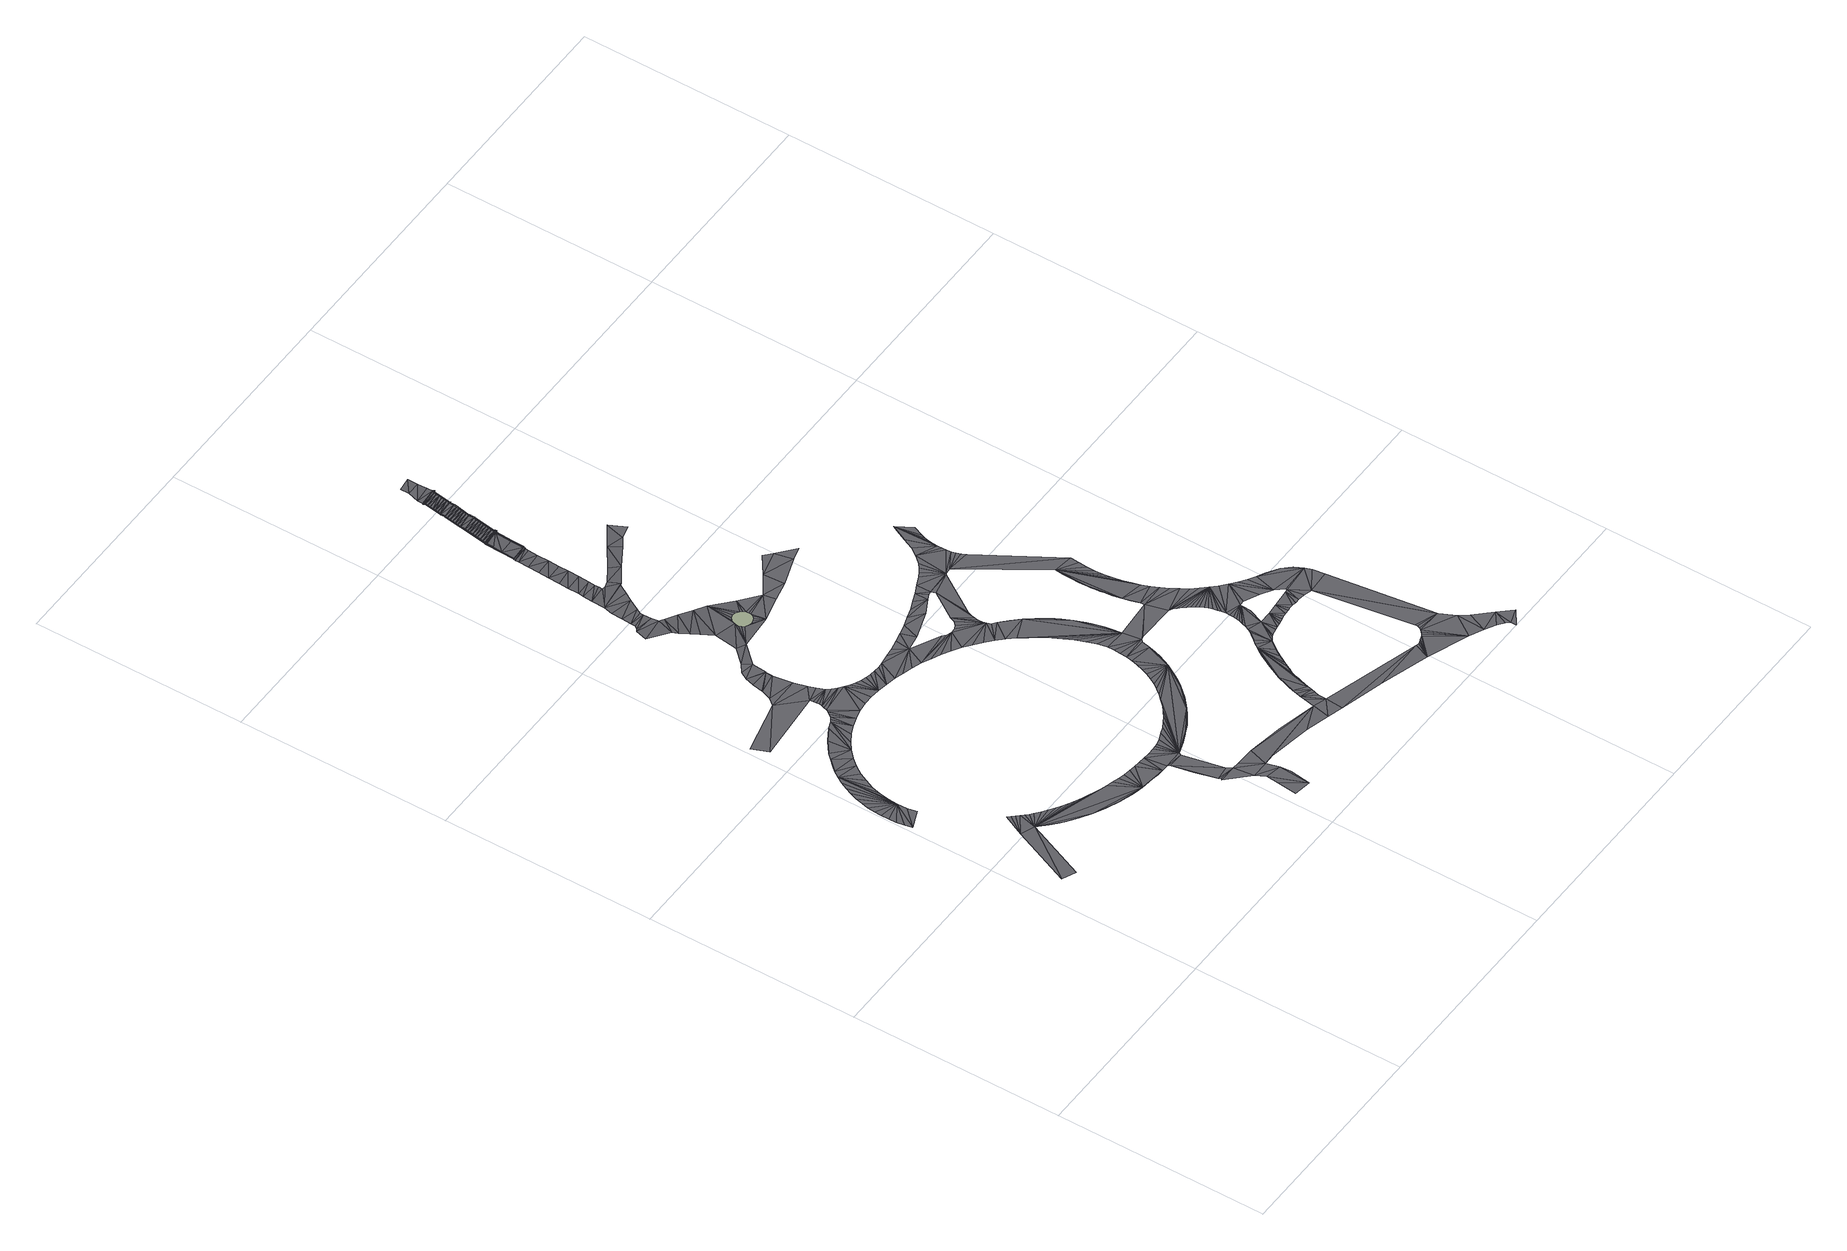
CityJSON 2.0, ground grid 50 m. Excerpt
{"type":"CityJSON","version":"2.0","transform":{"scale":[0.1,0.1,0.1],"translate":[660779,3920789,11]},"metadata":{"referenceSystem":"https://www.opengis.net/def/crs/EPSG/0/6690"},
"CityObjects":{
"road1":{"type":"Road","attributes":{"function":"1","TrackAttribute.adminType":"3"},"geometry":[{"type":"MultiSurface","lod":"3","boundaries":[[[0,1,2]],[[3,1,0]]],"semantics":{"surfaces":[{"type":"TrafficArea","function":"2000"}],"values":[0,0]}}]},
"road2":{"type":"Road","attributes":{"function":"1","TrackAttribute.adminType":"3"},"geometry":[{"type":"MultiSurface","lod":"3","boundaries":[[[1,4,2]],[[4,5,2]],[[5,6,2]],[[6,7,2]],[[8,4,1]]],"semantics":{"surfaces":[{"type":"TrafficArea","function":"2000"}],"values":[0,0,0,0,0]}}]},
"road3":{"type":"Road","attributes":{"function":"1","TrackAttribute.adminType":"3"},"geometry":[{"type":"MultiSurface","lod":"3","boundaries":[[[9,10,11]],[[12,13,14]],[[13,15,14]],[[15,16,14]],[[16,17,14]],[[17,18,14]],[[18,19,14]],[[19,20,14]],[[20,21,14]],[[21,22,14]],[[22,23,14]],[[23,24,14]],[[24,25,14]],[[14,25,26]],[[26,25,27]],[[11,10,28]],[[28,10,29]],[[10,30,29]],[[29,30,31]],[[31,30,32]],[[33,34,35]],[[36,37,34]],[[38,39,40]],[[14,41,12]],[[41,42,12]],[[42,43,12]],[[43,44,12]],[[44,45,12]],[[45,46,12]],[[12,46,39]],[[46,47,39]],[[39,47,40]],[[47,48,40]],[[40,48,37]],[[37,48,34]],[[34,48,35]],[[35,48,11]],[[48,49,11]],[[49,9,11]]],"semantics":{"surfaces":[{"type":"TrafficArea","function":"2000"}],"values":[0,0,0,0,0,0,0,0,0,0,0,0,0,0,0,0,0,0,0,0,0,0,0,0,0,0,0,0,0,0,0,0,0,0,0,0,0,0,0]}}]},
"road4":{"type":"Road","attributes":{"function":"1","TrackAttribute.adminType":"3"},"geometry":[{"type":"MultiSurface","lod":"3","boundaries":[[[50,51,52]],[[53,51,50]]],"semantics":{"surfaces":[{"type":"TrafficArea","function":"2000"}],"values":[0,0]}}]},
"road5":{"type":"Road","attributes":{"function":"1","TrackAttribute.adminType":"3"},"geometry":[{"type":"MultiSurface","lod":"3","boundaries":[[[54,55,56]],[[57,58,1]],[[58,8,1]],[[57,1,59]],[[59,1,60]],[[60,1,61]],[[61,1,62]],[[62,1,63]],[[63,1,64]],[[64,1,65]],[[65,1,66]],[[66,1,67]],[[67,1,68]],[[68,1,69]],[[70,71,1]],[[72,73,71]],[[71,73,1]],[[74,75,73]],[[76,77,75]],[[75,77,73]],[[73,77,1]],[[78,79,77]],[[80,81,79]],[[79,81,77]],[[82,83,81]],[[84,85,83]],[[83,85,81]],[[81,85,77]],[[77,85,1]],[[1,85,69]],[[69,85,86]],[[86,85,87]],[[87,85,88]],[[88,85,89]],[[89,85,90]],[[91,92,85]],[[93,54,92]],[[92,54,85]],[[85,54,90]],[[90,54,94]],[[94,54,56]]],"semantics":{"surfaces":[{"type":"TrafficArea","function":"2000"}],"values":[0,0,0,0,0,0,0,0,0,0,0,0,0,0,0,0,0,0,0,0,0,0,0,0,0,0,0,0,0,0,0,0,0,0,0,0,0,0,0,0,0]}}]},
"road6":{"type":"Road","attributes":{"function":"1","TrackAttribute.adminType":"3"},"geometry":[{"type":"MultiSurface","lod":"3","boundaries":[[[95,96,50]],[[97,95,52]],[[52,95,50]]],"semantics":{"surfaces":[{"type":"TrafficArea","function":"2000"}],"values":[0,0,0]}}]},
"road7":{"type":"Road","attributes":{"function":"1","TrackAttribute.adminType":"3"},"geometry":[{"type":"MultiSurface","lod":"3","boundaries":[[[98,99,100]],[[30,101,32]],[[32,101,102]],[[100,99,101]],[[101,99,102]]],"semantics":{"surfaces":[{"type":"TrafficArea","function":"2000"}],"values":[0,0,0,0,0]}}]},
"road8":{"type":"Road","attributes":{"function":"1","TrackAttribute.adminType":"3"},"geometry":[{"type":"MultiSurface","lod":"3","boundaries":[[[103,104,52]],[[102,105,106]],[[104,97,52]],[[106,105,107]],[[105,108,107]],[[108,104,107]],[[107,104,109]],[[109,104,110]],[[110,104,103]],[[99,105,102]]],"semantics":{"surfaces":[{"type":"TrafficArea","function":"2000"}],"values":[0,0,0,0,0,0,0,0,0,0]}}]},
"road9":{"type":"Road","attributes":{"function":"1","TrackAttribute.adminType":"3"},"geometry":[{"type":"MultiSurface","lod":"3","boundaries":[[[111,112,113]],[[114,55,115]],[[55,116,115]],[[115,116,117]],[[118,119,116]],[[116,119,117]],[[117,119,113]],[[119,111,113]]],"semantics":{"surfaces":[{"type":"TrafficArea","function":"2000"}],"values":[0,0,0,0,0,0,0,0]}}]},
"road10":{"type":"Road","attributes":{"function":"1","TrackAttribute.adminType":"3"},"geometry":[{"type":"MultiSurface","lod":"3","boundaries":[[[56,55,114]],[[120,121,114]],[[121,122,114]],[[122,123,114]],[[123,56,114]]],"semantics":{"surfaces":[{"type":"TrafficArea","function":"2000"}],"values":[0,0,0,0,0]}}]},
"road11":{"type":"Road","attributes":{"function":"1","TrackAttribute.adminType":"3"},"geometry":[{"type":"MultiSurface","lod":"3","boundaries":[[[124,113,125]],[[113,112,126]],[[125,113,126]]],"semantics":{"surfaces":[{"type":"TrafficArea","function":"2000"}],"values":[0,0,0]}}]},
"road12":{"type":"Road","attributes":{"function":"1","TrackAttribute.adminType":"3"},"geometry":[{"type":"MultiSurface","lod":"3","boundaries":[[[127,128,129]],[[130,128,127]]],"semantics":{"surfaces":[{"type":"TrafficArea","function":"2000"}],"values":[0,0]}}]},
"road13":{"type":"Road","attributes":{"function":"1","TrackAttribute.adminType":"3"},"geometry":[{"type":"MultiSurface","lod":"3","boundaries":[[[131,125,126]],[[132,133,134]],[[134,133,135]],[[136,131,133]],[[133,131,135]],[[135,131,126]]],"semantics":{"surfaces":[{"type":"TrafficArea","function":"2000"}],"values":[0,0,0,0,0,0]}}]},
"road14":{"type":"Road","attributes":{"function":"1","TrackAttribute.adminType":"3"},"geometry":[{"type":"MultiSurface","lod":"3","boundaries":[[[137,138,139]],[[139,138,140]],[[138,141,140]],[[141,142,140]],[[142,143,140]],[[143,144,140]],[[144,145,140]],[[145,99,140]],[[140,99,98]],[[146,147,139]],[[147,137,139]]],"semantics":{"surfaces":[{"type":"TrafficArea","function":"2000"}],"values":[0,0,0,0,0,0,0,0,0,0,0]}}]},
"road15":{"type":"Road","attributes":{"function":"1","TrackAttribute.adminType":"3"},"geometry":[{"type":"MultiSurface","lod":"3","boundaries":[[[148,149,150]],[[150,151,152]],[[153,154,155]],[[154,156,155]],[[156,157,155]],[[155,158,153]],[[158,152,153]],[[151,153,152]],[[159,148,150]],[[149,151,150]],[[128,157,129]],[[129,157,156]]],"semantics":{"surfaces":[{"type":"TrafficArea","function":"2000"}],"values":[0,0,0,0,0,0,0,0,0,0,0,0]}}]},
"road16":{"type":"Road","attributes":{"function":"1","TrackAttribute.adminType":"3"},"geometry":[{"type":"MultiSurface","lod":"3","boundaries":[[[160,148,161]],[[162,148,159]],[[162,163,148]],[[163,164,148]],[[164,161,148]]],"semantics":{"surfaces":[{"type":"TrafficArea","function":"2000"}],"values":[0,0,0,0,0]}}]},
"road17":{"type":"Road","attributes":{"function":"1","TrackAttribute.adminType":"3"},"geometry":[{"type":"MultiSurface","lod":"3","boundaries":[[[165,166,167]],[[166,168,169]],[[169,170,171]],[[170,172,173]],[[173,174,175]],[[175,176,177]],[[177,178,179]],[[161,180,160]],[[180,179,160]],[[178,160,179]],[[181,165,182]],[[182,165,183]],[[183,165,167]],[[167,166,169]],[[168,170,169]],[[171,170,173]],[[172,174,173]],[[174,176,175]],[[176,178,177]]],"semantics":{"surfaces":[{"type":"TrafficArea","function":"2000"}],"values":[0,0,0,0,0,0,0,0,0,0,0,0,0,0,0,0,0,0,0]}}]},
"road18":{"type":"Road","attributes":{"function":"1","TrackAttribute.adminType":"3"},"geometry":[{"type":"MultiSurface","lod":"3","boundaries":[[[184,147,146]],[[185,184,186]],[[186,184,187]],[[187,184,146]]],"semantics":{"surfaces":[{"type":"TrafficArea","function":"2000"}],"values":[0,0,0,0]}}]},
"road19":{"type":"Road","attributes":{"function":"1","TrackAttribute.adminType":"3"},"geometry":[{"type":"MultiSurface","lod":"3","boundaries":[[[181,188,189]],[[189,190,191]],[[192,191,190]],[[182,188,181]],[[188,190,189]],[[193,191,194]],[[194,191,195]],[[195,191,192]]],"semantics":{"surfaces":[{"type":"TrafficArea","function":"2000"}],"values":[0,0,0,0,0,0,0,0]}}]},
"road20":{"type":"Road","attributes":{"function":"1","TrackAttribute.adminType":"3"},"geometry":[{"type":"MultiSurface","lod":"3","boundaries":[[[196,195,192]],[[197,195,196]],[[196,198,197]],[[199,200,197]],[[194,201,193]],[[197,202,199]],[[203,204,205]],[[204,201,205]],[[198,196,192]],[[200,195,197]],[[202,197,198]],[[206,200,199]],[[205,194,207]],[[205,201,194]],[[208,199,202]],[[207,209,205]],[[209,203,205]],[[210,204,203]],[[211,201,204]]],"semantics":{"surfaces":[{"type":"AuxiliaryTrafficArea","function":"2000"}],"values":[0,0,0,0,0,0,0,0,0,0,0,0,0,0,0,0,0,0,0]}}]},
"road21":{"type":"Road","attributes":{"function":"1","TrackAttribute.adminType":"3"},"geometry":[{"type":"MultiSurface","lod":"3","boundaries":[[[206,209,207]],[[212,213,214]],[[212,214,209]],[[215,212,209]],[[214,213,203]],[[215,203,213]],[[203,209,214]],[[194,195,207]],[[195,200,207]],[[200,206,207]],[[203,215,210]],[[210,215,216]],[[215,209,216]],[[216,209,206]],[[213,212,215]]],"semantics":{"surfaces":[{"type":"TrafficArea","function":"2000"}],"values":[0,0,0,0,0,0,0,0,0,0,0,0,0,0,0]}}]},
"road22":{"type":"Road","attributes":{"function":"1","TrackAttribute.adminType":"3"},"geometry":[{"type":"MultiSurface","lod":"3","boundaries":[[[217,218,219,220,221,222,223,224,225,226,227,228,229,230,231,232,233,234]]],"semantics":{"surfaces":[{"type":"AuxiliaryTrafficArea","function":"5000"}],"values":[0]}}]},
"road23":{"type":"Road","attributes":{"function":"1","TrackAttribute.adminType":"3"},"geometry":[{"type":"MultiSurface","lod":"3","boundaries":[[[235,236,237]],[[235,237,238]],[[238,237,125]],[[239,240,237]],[[237,240,125]],[[240,124,125]]],"semantics":{"surfaces":[{"type":"TrafficArea","function":"2000"}],"values":[0,0,0,0,0,0]}}]},
"road24":{"type":"Road","attributes":{"function":"1","TrackAttribute.adminType":"3"},"geometry":[{"type":"MultiSurface","lod":"3","boundaries":[[[204,216,241]],[[204,241,242]],[[243,244,245]],[[243,246,247]],[[248,249,246]],[[250,251,249]],[[252,253,251]],[[254,255,253]],[[256,257,255]],[[258,259,257]],[[260,261,259]],[[262,263,261]],[[264,265,263]],[[266,267,265]],[[268,269,267]],[[270,271,269]],[[272,271,273]],[[272,274,275]],[[274,276,275]],[[277,276,278]],[[279,277,280]],[[279,281,282]],[[281,283,282]],[[284,285,286]],[[285,287,286]],[[288,289,287]],[[290,291,289]],[[292,293,291]],[[294,295,293]],[[296,297,295]],[[298,297,299]],[[298,300,301]],[[302,303,300]],[[304,305,306]],[[307,306,305]],[[308,309,307]],[[310,311,308]],[[310,312,313]],[[314,312,315]],[[316,317,314]],[[318,319,316]],[[320,321,318]],[[322,323,320]],[[322,324,325]],[[326,324,327]],[[328,329,330]],[[331,328,332]],[[333,332,334]],[[210,216,204]],[[245,244,242]],[[244,335,242]],[[335,204,242]],[[247,244,243]],[[248,246,243]],[[250,249,248]],[[252,251,250]],[[254,253,252]],[[256,255,254]],[[258,257,256]],[[260,259,258]],[[262,261,260]],[[264,263,262]],[[266,265,264]],[[268,267,266]],[[270,269,268]],[[273,271,270]],[[336,271,272]],[[336,272,275]],[[278,276,274]],[[280,277,278]],[[337,277,279]],[[337,279,282]],[[284,283,281]],[[283,284,286]],[[288,287,285]],[[290,289,288]],[[292,291,290]],[[294,293,292]],[[296,295,294]],[[299,297,296]],[[301,297,298]],[[302,300,298]],[[304,303,302]],[[303,304,306]],[[309,306,307]],[[311,309,308]],[[313,311,310]],[[315,312,310]],[[317,312,314]],[[319,317,316]],[[321,319,318]],[[323,321,320]],[[325,323,322]],[[327,324,322]],[[338,324,326]],[[329,338,330]],[[338,326,330]],[[326,339,330]],[[339,328,330]],[[329,328,331]],[[331,332,333]],[[340,333,341]],[[333,334,341]],[[342,340,341]]],"semantics":{"surfaces":[{"type":"TrafficArea","function":"2000"}],"values":[0,0,0,0,0,0,0,0,0,0,0,0,0,0,0,0,0,0,0,0,0,0,0,0,0,0,0,0,0,0,0,0,0,0,0,0,0,0,0,0,0,0,0,0,0,0,0,0,0,0,0,0,0,0,0,0,0,0,0,0,0,0,0,0,0,0,0,0,0,0,0,0,0,0,0,0,0,0,0,0,0,0,0,0,0,0,0,0,0,0,0,0,0,0,0,0,0,0,0,0,0,0,0,0]}}]},
"road25":{"type":"Road","attributes":{"function":"1","TrackAttribute.adminType":"3"},"geometry":[{"type":"MultiSurface","lod":"3","boundaries":[[[249,251,253]],[[343,344,276]],[[345,346,347]],[[276,348,349]],[[350,347,346]],[[351,352,353]],[[354,349,348]],[[355,356,337]],[[357,350,358]],[[359,360,361]],[[362,363,364]],[[365,366,355]],[[367,368,369]],[[370,371,309]],[[372,373,374]],[[375,369,368]],[[376,375,377]],[[378,379,380]],[[381,307,382]],[[341,334,383]],[[384,385,386]],[[241,206,387]],[[388,389,390]],[[333,391,392]],[[391,393,392]],[[394,395,396]],[[335,396,395]],[[385,397,398]],[[397,385,387]],[[345,242,384]],[[399,335,344]],[[399,211,400]],[[391,401,402]],[[403,383,390]],[[379,378,307]],[[379,404,380]],[[380,404,382]],[[405,307,378]],[[372,364,309]],[[374,373,309]],[[406,374,371]],[[406,364,372]],[[351,354,337]],[[352,356,353]],[[407,353,356]],[[407,354,351]],[[408,409,359]],[[359,409,410]],[[360,367,361]],[[408,361,367]],[[316,314,318]],[[315,310,314]],[[308,307,310]],[[305,304,307]],[[302,298,304]],[[299,296,298]],[[294,292,296]],[[290,288,292]],[[285,284,288]],[[281,279,284]],[[280,278,279]],[[274,272,278]],[[273,270,272]],[[268,266,270]],[[264,262,266]],[[260,258,262]],[[256,254,258]],[[252,250,254]],[[248,243,250]],[[245,242,243]],[[242,345,243]],[[345,347,243]],[[350,357,347]],[[357,367,347]],[[375,376,369]],[[339,326,332]],[[327,322,326]],[[320,318,322]],[[318,314,322]],[[292,288,296]],[[288,284,296]],[[266,262,270]],[[262,258,270]],[[258,254,270]],[[250,243,254]],[[243,347,254]],[[326,322,332]],[[322,314,332]],[[314,310,332]],[[296,284,298]],[[284,279,298]],[[254,347,270]],[[332,310,307]],[[270,347,272]],[[307,304,376]],[[272,347,278]],[[347,367,278]],[[376,304,369]],[[304,298,369]],[[298,279,369]],[[278,367,279]],[[367,369,279]],[[332,389,411]],[[383,334,390]],[[334,388,390]],[[364,355,303]],[[393,330,329]],[[412,331,393]],[[332,328,339]],[[311,313,309]],[[312,317,313]],[[319,321,317]],[[323,325,321]],[[324,338,325]],[[329,331,338]],[[330,331,329]],[[313,370,309]],[[413,370,313]],[[317,413,313]],[[414,413,317]],[[321,414,317]],[[415,414,321]],[[325,415,321]],[[416,415,325]],[[331,416,338]],[[338,416,325]],[[255,257,253]],[[259,261,257]],[[257,261,253]],[[263,265,261]],[[267,269,265]],[[265,269,261]],[[271,336,269]],[[275,276,336]],[[336,276,269]],[[269,276,261]],[[261,276,253]],[[276,344,253]],[[244,247,335]],[[335,247,344]],[[246,249,247]],[[247,249,344]],[[344,249,253]],[[399,344,343]],[[398,346,345]],[[343,276,349]],[[358,350,346]],[[407,351,353]],[[417,349,354]],[[366,356,355]],[[409,357,358]],[[408,359,361]],[[365,363,362]],[[363,365,355]],[[410,368,367]],[[412,371,331]],[[331,371,416]],[[416,371,415]],[[415,371,414]],[[414,371,413]],[[413,371,370]],[[406,372,374]],[[377,375,368]],[[404,376,377]],[[405,378,380]],[[332,307,381]],[[418,333,340]],[[387,385,384]],[[242,241,384]],[[384,241,387]],[[216,206,241]],[[411,389,388]],[[418,401,333]],[[401,391,333]],[[419,393,391]],[[400,211,395]],[[204,210,211]],[[211,210,395]],[[400,395,394]],[[204,335,210]],[[210,335,395]],[[386,385,398]],[[199,208,206]],[[208,397,206]],[[206,397,387]],[[398,345,386]],[[386,345,384]],[[394,396,399]],[[396,335,399]],[[394,399,400]],[[419,391,402]],[[389,403,390]],[[376,379,307]],[[376,404,379]],[[405,380,382]],[[382,307,405]],[[373,372,309]],[[371,374,309]],[[362,406,371]],[[362,364,406]],[[352,351,337]],[[337,356,352]],[[417,407,356]],[[417,354,407]],[[357,409,408]],[[360,359,410]],[[410,367,360]],[[357,408,367]],[[411,339,332]],[[403,389,332]],[[277,337,276]],[[337,354,276]],[[348,276,354]],[[282,283,337]],[[286,287,283]],[[289,291,287]],[[293,295,291]],[[291,295,287]],[[287,295,283]],[[297,301,295]],[[300,303,301]],[[303,355,301]],[[301,355,295]],[[295,355,283]],[[355,337,283]],[[306,309,303]],[[309,364,303]],[[363,355,364]],[[333,392,331]],[[392,393,331]],[[331,393,329]],[[419,402,393]],[[402,412,393]],[[388,334,411]],[[334,332,411]],[[393,331,330]]],"semantics":{"surfaces":[{"type":"AuxiliaryTrafficArea","function":"2000"}],"values":[0,0,0,0,0,0,0,0,0,0,0,0,0,0,0,0,0,0,0,0,0,0,0,0,0,0,0,0,0,0,0,0,0,0,0,0,0,0,0,0,0,0,0,0,0,0,0,0,0,0,0,0,0,0,0,0,0,0,0,0,0,0,0,0,0,0,0,0,0,0,0,0,0,0,0,0,0,0,0,0,0,0,0,0,0,0,0,0,0,0,0,0,0,0,0,0,0,0,0,0,0,0,0,0,0,0,0,0,0,0,0,0,0,0,0,0,0,0,0,0,0,0,0,0,0,0,0,0,0,0,0,0,0,0,0,0,0,0,0,0,0,0,0,0,0,0,0,0,0,0,0,0,0,0,0,0,0,0,0,0,0,0,0,0,0,0,0,0,0,0,0,0,0,0,0,0,0,0,0,0,0,0,0,0,0,0,0,0,0,0,0,0,0,0,0,0,0,0,0,0,0,0,0,0,0,0,0,0,0,0,0,0,0,0,0,0,0,0,0,0,0,0,0,0,0,0,0,0,0,0,0,0,0,0,0,0]}}]},
"road26":{"type":"Road","attributes":{"function":"1","TrackAttribute.adminType":"3"},"geometry":[{"type":"MultiSurface","lod":"3","boundaries":[[[226,225,420]],[[421,422,423]],[[424,425,426]],[[427,424,428]],[[429,430,431]],[[432,431,433]],[[430,427,428]],[[434,435,436]],[[223,222,437]],[[128,130,438]],[[130,421,438]],[[422,439,440]],[[439,441,440]],[[442,443,228]],[[441,233,443]],[[233,232,443]],[[232,231,443]],[[231,230,443]],[[230,229,443]],[[229,228,443]],[[441,444,233]],[[444,425,233]],[[222,221,437]],[[221,220,437]],[[220,219,437]],[[219,218,437]],[[233,425,234]],[[437,218,425]],[[218,217,425]],[[217,234,425]],[[443,440,441]],[[423,438,421]],[[445,446,430]],[[446,433,430]],[[433,431,430]],[[426,447,424]],[[447,428,424]],[[444,426,425]],[[440,423,422]],[[436,420,448]],[[228,227,442]],[[227,226,442]],[[442,226,420]],[[50,96,432]],[[96,431,432]],[[445,430,428]],[[449,450,434]],[[451,435,450]],[[450,435,434]],[[448,420,437]],[[225,224,420]],[[420,224,437]],[[224,223,437]],[[435,420,436]]],"semantics":{"surfaces":[{"type":"TrafficArea","function":"2000"}],"values":[0,0,0,0,0,0,0,0,0,0,0,0,0,0,0,0,0,0,0,0,0,0,0,0,0,0,0,0,0,0,0,0,0,0,0,0,0,0,0,0,0,0,0,0,0,0,0,0,0,0,0,0,0,0]}}]},
"road27":{"type":"Road","attributes":{"function":"1","TrackAttribute.adminType":"3"},"geometry":[{"type":"MultiSurface","lod":"3","boundaries":[[[342,341,452]],[[341,453,452]]],"semantics":{"surfaces":[{"type":"TrafficArea","function":"2000"}],"values":[0,0]}}]},
"road28":{"type":"Road","attributes":{"function":"1","TrackAttribute.adminType":"3"},"geometry":[{"type":"MultiSurface","lod":"3","boundaries":[[[453,454,452]],[[452,454,455]]],"semantics":{"surfaces":[{"type":"TrafficArea","function":"2000"}],"values":[0,0]}}]},
"road29":{"type":"Road","attributes":{"function":"1","TrackAttribute.adminType":"3"},"geometry":[{"type":"MultiSurface","lod":"3","boundaries":[[[456,184,185]],[[457,458,459]],[[459,458,460]],[[460,458,461]],[[461,458,185]],[[458,462,185]],[[462,456,185]]],"semantics":{"surfaces":[{"type":"TrafficArea","function":"2000"}],"values":[0,0,0,0,0,0,0]}}]},
"road30":{"type":"Road","attributes":{"function":"1","TrackAttribute.adminType":"3"},"geometry":[{"type":"MultiSurface","lod":"3","boundaries":[[[463,464,465]],[[466,467,114]],[[466,114,468]],[[468,114,469]],[[469,114,470]],[[470,114,471]],[[471,114,472]],[[472,114,473]],[[474,475,114]],[[476,477,475]],[[475,477,114]],[[478,479,477]],[[480,481,479]],[[479,481,477]],[[477,481,114]],[[482,483,481]],[[484,485,483]],[[483,485,481]],[[486,487,485]],[[488,489,487]],[[487,489,485]],[[485,489,481]],[[481,489,114]],[[114,489,473]],[[473,489,490]],[[490,489,491]],[[491,489,492]],[[492,489,493]],[[493,489,494]],[[494,489,495]],[[495,489,496]],[[496,489,497]],[[498,499,489]],[[500,501,499]],[[499,501,489]],[[489,501,497]],[[497,501,465]],[[501,463,465]],[[120,114,467]]],"semantics":{"surfaces":[{"type":"TrafficArea","function":"2000"}],"values":[0,0,0,0,0,0,0,0,0,0,0,0,0,0,0,0,0,0,0,0,0,0,0,0,0,0,0,0,0,0,0,0,0,0,0,0,0,0,0]}}]},
"road31":{"type":"Road","attributes":{"function":"1","TrackAttribute.adminType":"3"},"geometry":[{"type":"MultiSurface","lod":"3","boundaries":[[[455,454,502]],[[503,455,502]]],"semantics":{"surfaces":[{"type":"TrafficArea","function":"2000"}],"values":[0,0]}}]},
"road32":{"type":"Road","attributes":{"function":"1","TrackAttribute.adminType":"3"},"geometry":[{"type":"MultiSurface","lod":"3","boundaries":[[[504,505,506]],[[505,507,508]],[[509,164,163]],[[510,511,504]],[[511,505,504]],[[506,505,508]],[[507,509,508]],[[508,509,163]]],"semantics":{"surfaces":[{"type":"TrafficArea","function":"2000"}],"values":[0,0,0,0,0,0,0,0]}}]},
"road33":{"type":"Road","attributes":{"function":"1","TrackAttribute.adminType":"3"},"geometry":[{"type":"MultiSurface","lod":"3","boundaries":[[[512,513,514]],[[515,516,517]],[[518,147,184]],[[517,516,519]],[[516,520,519]],[[520,521,519]],[[521,522,519]],[[519,522,523]],[[522,512,523]],[[523,512,514]],[[514,513,184]],[[513,524,184]],[[524,525,184]],[[525,518,184]]],"semantics":{"surfaces":[{"type":"TrafficArea","function":"2000"}],"values":[0,0,0,0,0,0,0,0,0,0,0,0,0,0]}}]},
"road34":{"type":"Road","attributes":{"function":"1","TrackAttribute.adminType":"3"},"geometry":[{"type":"MultiSurface","lod":"3","boundaries":[[[526,458,457]],[[527,526,528]],[[528,526,529]],[[529,526,457]]],"semantics":{"surfaces":[{"type":"TrafficArea","function":"2000"}],"values":[0,0,0,0]}}]},
"road35":{"type":"Road","attributes":{"function":"1","TrackAttribute.adminType":"3"},"geometry":[{"type":"MultiSurface","lod":"3","boundaries":[[[236,530,531]],[[237,236,531]]],"semantics":{"surfaces":[{"type":"TrafficArea","function":"2000"}],"values":[0,0]}}]},
"road36":{"type":"Road","attributes":{"function":"1","TrackAttribute.adminType":"3"},"geometry":[{"type":"MultiSurface","lod":"3","boundaries":[[[532,526,527]],[[533,534,535]],[[535,534,536]],[[536,534,537]],[[537,534,538]],[[538,534,539]],[[539,534,540]],[[540,534,541]],[[541,534,542]],[[543,544,534]],[[545,546,544]],[[544,546,534]],[[547,548,546]],[[549,550,548]],[[548,550,546]],[[546,550,534]],[[551,552,550]],[[553,554,552]],[[552,554,550]],[[555,556,554]],[[557,558,556]],[[556,558,554]],[[554,558,550]],[[550,558,534]],[[534,558,542]],[[542,558,559]],[[560,561,558]],[[562,563,561]],[[561,563,558]],[[558,563,559]],[[559,563,527]],[[563,532,527]]],"semantics":{"surfaces":[{"type":"TrafficArea","function":"2000"}],"values":[0,0,0,0,0,0,0,0,0,0,0,0,0,0,0,0,0,0,0,0,0,0,0,0,0,0,0,0,0,0,0,0]}}]},
"road37":{"type":"Road","attributes":{"function":"1","TrackAttribute.adminType":"3"},"geometry":[{"type":"MultiSurface","lod":"3","boundaries":[[[564,458,526]],[[565,566,567]],[[567,566,568]],[[568,566,526]],[[566,569,526]],[[569,570,526]],[[570,564,526]],[[566,565,571]],[[565,572,571]],[[572,573,571]],[[573,574,571]],[[571,574,515]]],"semantics":{"surfaces":[{"type":"TrafficArea","function":"2000"}],"values":[0,0,0,0,0,0,0,0,0,0,0,0]}}]},
"road38":{"type":"Road","attributes":{"function":"1","TrackAttribute.adminType":"3"},"geometry":[{"type":"MultiSurface","lod":"3","boundaries":[[[464,534,533]],[[465,464,575]],[[575,464,576]],[[576,464,533]]],"semantics":{"surfaces":[{"type":"TrafficArea","function":"2000"}],"values":[0,0,0,0]}}]},
"road39":{"type":"Road","attributes":{"function":"1","TrackAttribute.adminType":"3"},"geometry":[{"type":"MultiSurface","lod":"3","boundaries":[[[577,578,579]],[[580,237,531]],[[581,582,583]],[[584,585,586]],[[587,588,589]],[[590,591,588]],[[592,593,591]],[[593,594,591]],[[591,594,588]],[[588,594,589]],[[589,594,585]],[[585,594,586]],[[586,594,595]],[[595,594,596]],[[596,594,582]],[[582,594,583]],[[597,598,594]],[[599,600,598]],[[598,600,594]],[[601,602,600]],[[603,604,602]],[[602,604,600]],[[600,604,594]],[[594,604,583]],[[605,606,604]],[[607,608,606]],[[606,608,604]],[[604,608,583]],[[583,608,579]],[[608,577,579]],[[579,578,609]],[[609,578,610]],[[610,578,531]],[[578,580,531]]],"semantics":{"surfaces":[{"type":"TrafficArea","function":"2000"}],"values":[0,0,0,0,0,0,0,0,0,0,0,0,0,0,0,0,0,0,0,0,0,0,0,0,0,0,0,0,0,0,0,0,0,0]}}]},
"road40":{"type":"Road","attributes":{"function":"1","TrackAttribute.adminType":"3"},"geometry":[{"type":"MultiSurface","lod":"3","boundaries":[[[611,612,613]],[[534,464,613]],[[464,611,613]]],"semantics":{"surfaces":[{"type":"TrafficArea","function":"2000"}],"values":[0,0,0]}}]},
"road41":{"type":"Road","attributes":{"function":"1","TrackAttribute.adminType":"3"},"geometry":[{"type":"MultiSurface","lod":"3","boundaries":[[[614,615,616]],[[531,530,616]],[[530,614,616]],[[616,615,617]],[[617,615,618]],[[618,615,619]],[[619,615,620]],[[620,615,621]]],"semantics":{"surfaces":[{"type":"TrafficArea","function":"2000"}],"values":[0,0,0,0,0,0,0,0]}}]},
"road42":{"type":"Road","attributes":{"function":"1","TrackAttribute.adminType":"3"},"geometry":[{"type":"MultiSurface","lod":"3","boundaries":[[[574,622,515]],[[623,516,515]],[[624,625,626]],[[626,625,622]],[[625,627,622]],[[627,628,622]],[[628,629,622]],[[629,630,622]],[[630,631,622]],[[631,632,622]],[[633,623,632]],[[632,623,622]],[[622,623,515]]],"semantics":{"surfaces":[{"type":"TrafficArea","function":"2000"}],"values":[0,0,0,0,0,0,0,0,0,0,0,0,0]}}]},
"road43":{"type":"Road","attributes":{"function":"1","TrackAttribute.adminType":"3"},"geometry":[{"type":"MultiSurface","lod":"3","boundaries":[[[634,635,593]],[[635,594,593]],[[636,637,593]],[[637,638,593]],[[639,634,638]],[[638,634,593]]],"semantics":{"surfaces":[{"type":"TrafficArea","function":"2000"}],"values":[0,0,0,0,0,0]}}]},
"road44":{"type":"Road","attributes":{"function":"1","TrackAttribute.adminType":"3"},"geometry":[{"type":"MultiSurface","lod":"3","boundaries":[[[640,641,642]],[[643,644,642]],[[645,646,644]],[[644,646,642]],[[647,648,646]],[[649,650,648]],[[648,650,646]],[[646,650,642]],[[651,652,650]],[[653,654,652]],[[652,654,650]],[[655,656,654]],[[657,658,656]],[[656,658,654]],[[654,658,650]],[[650,658,642]],[[659,660,658]],[[661,662,660]],[[660,662,658]],[[613,663,662]],[[663,664,662]],[[662,664,658]],[[664,665,658]],[[658,665,642]],[[665,666,642]],[[666,667,642]],[[667,668,642]],[[668,669,642]],[[669,670,642]],[[670,671,642]],[[671,640,642]],[[642,641,626]],[[641,672,626]],[[672,673,626]],[[673,624,626]]],"semantics":{"surfaces":[{"type":"TrafficArea","function":"2000"}],"values":[0,0,0,0,0,0,0,0,0,0,0,0,0,0,0,0,0,0,0,0,0,0,0,0,0,0,0,0,0,0,0,0,0,0,0]}}]},
"road45":{"type":"Road","attributes":{"function":"1","TrackAttribute.adminType":"3"},"geometry":[{"type":"MultiSurface","lod":"3","boundaries":[[[674,675,676]],[[637,636,677]],[[678,679,636]],[[636,679,677]],[[677,679,680]],[[679,675,680]],[[680,675,681]],[[681,675,682]],[[682,675,683]],[[683,675,674]]],"semantics":{"surfaces":[{"type":"TrafficArea","function":"2000"}],"values":[0,0,0,0,0,0,0,0,0,0]}}]},
"road46":{"type":"Road","attributes":{"function":"1","TrackAttribute.adminType":"3"},"geometry":[{"type":"MultiSurface","lod":"3","boundaries":[[[684,663,613]],[[612,685,613]],[[685,684,613]]],"semantics":{"surfaces":[{"type":"TrafficArea","function":"2000"}],"values":[0,0,0]}}]},
"road47":{"type":"Road","attributes":{"function":"1","TrackAttribute.adminType":"3"},"geometry":[{"type":"MultiSurface","lod":"3","boundaries":[[[686,628,687]],[[687,628,688]],[[688,628,627]],[[689,690,691]],[[691,690,692]],[[692,690,693]],[[693,690,694]],[[694,690,687]],[[695,696,690]],[[690,696,687]],[[696,686,687]]],"semantics":{"surfaces":[{"type":"TrafficArea","function":"2000"}],"values":[0,0,0,0,0,0,0,0,0,0,0]}}]},
"road48":{"type":"Road","attributes":{"function":"1","TrackAttribute.adminType":"3"},"geometry":[{"type":"MultiSurface","lod":"3","boundaries":[[[697,698,699]],[[700,685,612]],[[676,698,701]],[[701,698,697]],[[699,698,702]],[[702,698,703]],[[703,698,704]],[[704,698,705]],[[705,698,706]],[[706,698,707]],[[707,698,708]],[[708,698,709]],[[709,698,710]],[[710,698,612]],[[698,711,612]],[[711,700,612]]],"semantics":{"surfaces":[{"type":"TrafficArea","function":"2000"}],"values":[0,0,0,0,0,0,0,0,0,0,0,0,0,0,0,0]}}]},
"road49":{"type":"Road","attributes":{"function":"1","TrackAttribute.adminType":"3"},"geometry":[{"type":"MultiSurface","lod":"3","boundaries":[[[712,713,714]],[[715,716,717]],[[718,719,720]],[[721,722,723]],[[724,725,636]],[[713,726,714]],[[716,712,717]],[[717,712,714]],[[719,727,720]],[[727,715,720]],[[720,715,717]],[[722,728,723]],[[728,718,723]],[[723,718,720]],[[725,729,636]],[[636,729,723]],[[729,730,723]],[[730,721,723]],[[593,731,636]],[[731,724,636]]],"semantics":{"surfaces":[{"type":"TrafficArea","function":"2000"}],"values":[0,0,0,0,0,0,0,0,0,0,0,0,0,0,0,0,0,0,0,0]}}]},
"road50":{"type":"Road","attributes":{"function":"1","TrackAttribute.adminType":"3"},"geometry":[{"type":"MultiSurface","lod":"3","boundaries":[[[732,698,676]],[[675,733,676]],[[733,732,676]]],"semantics":{"surfaces":[{"type":"TrafficArea","function":"2000"}],"values":[0,0,0]}}]},
"road51":{"type":"Road","attributes":{"function":"1","TrackAttribute.adminType":"3"},"geometry":[{"type":"MultiSurface","lod":"3","boundaries":[[[621,734,735]],[[615,734,621]],[[735,734,736]],[[736,734,737]],[[734,738,737]],[[738,739,737]]],"semantics":{"surfaces":[{"type":"TrafficArea","function":"2000"}],"values":[0,0,0,0,0,0]}}]},
"road52":{"type":"Road","attributes":{"function":"1","TrackAttribute.adminType":"3"},"geometry":[{"type":"MultiSurface","lod":"3","boundaries":[[[714,740,741]],[[742,733,675]],[[741,740,743]],[[744,745,740]],[[746,747,745]],[[745,747,740]],[[740,747,743]],[[747,748,743]],[[748,749,743]],[[749,733,743]],[[743,733,750]],[[750,733,742]]],"semantics":{"surfaces":[{"type":"TrafficArea","function":"2000"}],"values":[0,0,0,0,0,0,0,0,0,0,0,0]}}]},
"road53":{"type":"Road","attributes":{"function":"1","TrackAttribute.adminType":"3"},"geometry":[{"type":"MultiSurface","lod":"3","boundaries":[[[751,739,752]],[[739,753,726]],[[737,739,751]],[[752,739,754]],[[754,739,726]]],"semantics":{"surfaces":[{"type":"TrafficArea","function":"2000"}],"values":[0,0,0,0,0]}}]},
"road54":{"type":"Road","attributes":{"function":"1","TrackAttribute.adminType":"3"},"geometry":[{"type":"MultiSurface","lod":"3","boundaries":[[[753,755,726]],[[755,740,726]],[[726,740,714]]],"semantics":{"surfaces":[{"type":"TrafficArea","function":"2000"}],"values":[0,0,0]}}]},
"road55":{"type":"Road","attributes":{"function":"1","TrackAttribute.adminType":"3"},"geometry":[{"type":"MultiSurface","lod":"3","boundaries":[[[756,757,758]],[[759,738,734]],[[760,761,762]],[[761,757,762]],[[762,757,756]],[[758,757,759]],[[757,763,759]],[[763,738,759]]],"semantics":{"surfaces":[{"type":"TrafficArea","function":"2000"}],"values":[0,0,0,0,0,0,0,0]}}]}
},
"vertices":[
[61,368,3],[153,495,3],[121,508,3],[93,354,3],
[163,538,3],[157,544,3],[151,551,3],[145,558,3],[170,531,3],
[164,951,3],[185,961,3],[168,1005,3],[47,905,3],[38,890,3],[51,764,3],[30,874,3],[23,858,3],[17,841,3],[13,824,3],[9,807,3],[7,789,3],[6,772,3],[6,754,3],[7,736,3],[10,719,3],[14,701,3],[52,741,3],[56,718,3],[174,1009,3],[180,1013,3],[206,968,3],[185,1019,3],[189,1025,3],[136,989,3],[121,980,3],[152,998,3],[107,970,3],[93,959,3],[68,933,3],[57,920,3],[80,946,3],[52,787,3],[56,810,3],[62,832,3],[71,853,3],[81,873,3],[94,892,3],[109,910,3],[126,926,3],[144,939,3],
[142,1129,3],[30,1060,3],[195,1074,3],[14,1098,3],
[430,368,3],[446,368,3],[439,419,3],[183,518,3],[177,524,3],[196,508,3],[208,499,3],[221,490,3],[234,482,3],[247,474,3],[261,467,3],[275,460,3],[289,454,3],[303,448,3],[318,443,3],[332,438,3],[164,484,3],[174,474,3],[187,462,3],[199,453,3],[212,443,3],[225,434,3],[238,426,3],[251,418,3],[265,411,3],[279,404,3],[293,398,3],[308,392,3],[323,387,3],[338,382,3],[353,378,3],[368,375,3],[347,434,3],[362,430,3],[377,426,3],[393,424,3],[408,422,3],[384,373,3],[399,371,3],[415,369,3],[423,420,3],
[226,1099,3],[218,1130,3],[232,1084,3],
[274,976,3],[267,1038,3],[252,976,3],[229,973,3],[193,1031,3],
[197,1067,3],[240,1065,3],[257,1046,3],[195,1038,3],[197,1045,3],[248,1055,3],[198,1052,3],[198,1059,3],
[478,256,3],[475,253,3],[517,253,3],[490,368,3],[488,362,3],[451,364,3],[508,266,3],[461,313,3],[475,262,3],
[485,419,3],[478,418,3],[470,418,3],[454,418,3],
[534,251,3],[564,205,3],[523,206,3],
[133,1433,30],[190,1440,30],[139,1459,32],[180,1401,27],
[572,176,3],[527,107,3],[567,101,3],[532,153,3],[534,182,3],[574,150,3],
[351,1010,3],[338,1011,3],[320,969,3],[297,974,3],[326,1012,3],[313,1015,3],[301,1019,3],[289,1024,3],[278,1031,3],[343,965,3],[364,1011,3],
[150,1545,42],[147,1526,39],[199,1515,39],[148,1501,36],[188,1491,36],[149,1480,33],[149,1470,33],[184,1474,33],[144,1463,32],[187,1456,30],[183,1481,34],[208,1531,42],
[149,1575,45],[189,1578,45],[218,1552,45],[223,1554,45],[197,1576,45],
[139,1748,69],[140,1726,66],[178,1729,66],[141,1701,63],[180,1703,63],[143,1677,60],[181,1679,60],[144,1653,57],[183,1657,57],[145,1631,54],[185,1632,54],[147,1607,51],[186,1608,51],[148,1596,48],[187,1594,48],[188,1585,47],[137,1756,70],[177,1758,70],[176,1750,69],
[429,987,3],[410,945,3],[388,953,3],[365,959,3],
[177,1758,72],[137,1756,72],[177,1761,72],[137,1759,72],[177,1761,73],[137,1759,73],[139,1759,73],[175,1761,73],
[175,1761,74],[173,1789,77],[177,1761,74],[171,1826,82],[173,1789,76],[135,1788,77],[175,1789,77],[136,1813,79],[135,1824,82],[137,1788,77],[171,1826,81],[137,1788,76],[173,1826,82],[136,1807,79],[135,1824,81],[132,1824,82],
[136,1808,79],[138,1809,79],[136,1812,79],[139,1809,79],[171,1827,81],
[285,1301,12],[290,1295,12],[297,1291,12],[303,1290,12],[310,1291,12],[317,1294,12],[322,1299,12],[325,1305,12],[325,1310,12],[324,1316,12],[321,1322,12],[317,1327,12],[310,1332,12],[302,1334,12],[294,1331,12],[287,1325,12],[284,1317,12],[283,1308,12],
[691,189,3],[745,174,3],[753,215,3],[590,206,3],[658,237,3],[577,250,3],
[171,1827,82],[171,1829,82],[171,1830,84],[135,1828,82],[171,1830,82],[134,1833,84],[135,1828,84],[170,1836,84],[134,1833,85],[170,1836,85],[134,1839,86],[170,1842,86],[134,1839,87],[170,1842,87],[134,1846,88],[170,1848,88],[134,1846,89],[170,1848,89],[133,1851,90],[169,1854,90],[133,1851,91],[169,1854,91],[133,1857,91],[169,1860,91],[133,1857,92],[169,1860,92],[132,1864,93],[168,1866,93],[132,1864,95],[168,1866,95],[132,1869,95],[168,1872,96],[168,1872,95],[168,1878,97],[132,1875,97],[132,1875,98],[131,1886,99],[168,1878,98],[167,1889,100],[167,1889,99],[167,1895,101],[131,1892,101],[131,1892,102],[167,1895,102],[166,1901,102],[130,1898,102],[130,1898,104],[166,1901,104],[130,1904,104],[166,1906,104],[130,1904,105],[166,1906,105],[130,1910,106],[166,1912,106],[129,1910,107],[166,1912,107],[129,1916,108],[165,1918,109],[165,1918,108],[129,1922,110],[129,1916,109],[165,1925,110],[129,1922,111],[165,1925,111],[164,1935,111],[128,1933,111],[164,1935,113],[164,1941,113],[128,1933,113],[164,1941,115],[128,1939,113],[127,1945,115],[128,1939,115],[163,1947,117],[163,1947,115],[163,1953,117],[127,1945,117],[163,1953,118],[127,1950,117],[163,1959,119],[127,1950,118],[163,1959,120],[127,1957,119],[126,1962,121],[127,1957,120],[162,1965,122],[162,1965,121],[162,1971,123],[126,1968,123],[126,1968,122],[126,1968,124],[162,1971,124],[126,1971,124],[161,1974,124],[135,1827,82],[132,1869,96],[131,1886,100],[126,1962,122],[162,1971,122],[123,1972,123],[164,1976,124],[123,1973,124],
[129,1874,98],[135,1827,84],[171,1829,83],[170,1877,98],[168,1877,98],[132,1875,99],[129,1874,99],[168,1877,99],[131,1884,101],[131,1886,101],[129,1886,101],[131,1884,100],[129,1921,111],[129,1886,100],[167,1886,100],[170,1877,99],[169,1886,101],[169,1889,101],[167,1888,101],[126,1930,113],[129,1921,112],[128,1931,113],[127,1921,112],[127,1921,111],[167,1888,100],[167,1924,111],[165,1924,111],[128,1936,114],[126,1932,113],[128,1931,114],[128,1933,114],[126,1932,114],[165,1924,112],[164,1933,112],[167,1924,112],[164,1935,114],[164,1933,114],[166,1933,114],[164,1971,124],[166,1935,113],[164,1974,124],[171,1829,86],[174,1826,86],[173,1829,86],[171,1826,86],[161,1974,127],[165,1971,127],[164,1974,127],[123,1971,127],[126,1971,127],[126,1968,127],[132,1827,86],[135,1824,86],[135,1827,86],[174,1826,82],[173,1829,83],[132,1827,84],[132,1824,86],[123,1971,123],[123,1968,124],[165,1971,124],[166,1933,112],[166,1935,114],[126,1930,114],[129,1884,101],[167,1886,101],[169,1886,100],[169,1889,100],[162,1971,127],[124,1968,124],[128,1943,116],[127,1949,118],[127,1954,119],[126,1959,121],[129,1884,100],[124,1971,123],[123,1968,127],
[383,1314,12],[188,1390,24],[202,1371,21],[230,1420,24],[213,1226,6],[250,1266,9],[202,1246,6],[211,1192,5],[172,1214,6],[211,1177,4],[210,1192,5],[211,1176,3],[155,1145,3],[163,1168,3],[503,1319,12],[432,1347,12],[435,1296,12],[331,1272,12],[202,1434,27],[215,1355,18],[263,1404,18],[235,1331,12],[339,1350,12],[292,1390,15],[230,1277,9],[166,1193,5],[163,1170,4],[182,1231,6],[389,1286,12],[533,1327,12],[493,1362,12],[476,1378,12],
[122,1984,126],[163,1988,125],
[161,2010,126],[130,2010,126],
[497,953,3],[492,901,3],[516,942,3],[472,913,3],[452,925,3],[431,935,3],[505,945,3],
[710,605,3],[715,610,3],[657,608,3],[515,429,3],[500,423,3],[530,435,3],[544,443,3],[558,451,3],[570,460,3],[583,470,3],[594,482,3],[505,373,3],[520,378,3],[535,384,3],[549,391,3],[564,398,3],[577,406,3],[590,415,3],[603,425,3],[615,435,3],[627,446,3],[638,458,3],[648,470,3],[658,483,3],[667,496,3],[675,510,3],[683,524,3],[605,493,3],[615,506,3],[624,519,3],[632,533,3],[639,547,3],[645,562,3],[650,577,3],[654,592,3],[690,538,3],[696,553,3],[701,568,3],[705,584,3],
[160,2034,128],[128,2030,128],
[327,1620,53],[289,1632,51],[307,1607,51],[242,1600,48],[261,1579,48],[210,1579,46],[356,1627,54],[338,1665,54],
[479,1033,3],[456,1027,3],[466,994,3],[588,1041,3],[566,1065,3],[579,1040,3],[387,1014,3],[567,1034,3],[545,1056,3],[523,1047,3],[501,1040,3],[531,1015,3],[433,1022,3],[410,1017,3],
[577,898,3],[546,856,3],[529,872,3],[511,887,3],
[781,164,3],[784,205,3],
[581,889,3],[659,656,3],[708,653,3],[653,678,3],[646,700,3],[637,722,3],[627,743,3],[617,764,3],[604,784,3],[591,803,3],[577,822,3],[706,666,3],[704,679,3],[702,692,3],[699,705,3],[696,717,3],[692,730,3],[687,742,3],[682,754,3],[677,766,3],[671,778,3],[665,790,3],[658,801,3],[651,812,3],[644,823,3],[636,833,3],[628,843,3],[562,840,3],[619,853,3],[610,863,3],[601,872,3],[591,881,3],
[527,942,3],[576,926,3],[549,966,3],[575,917,3],[575,907,3],[545,955,3],[537,947,3],[592,1030,3],[578,936,3],[582,945,3],[645,1042,3],
[658,624,3],[659,640,3],
[763,263,3],[760,252,3],[790,244,3],[758,240,3],[795,265,3],[798,275,3],[792,255,3],[813,314,3],[817,323,3],[807,303,3],[827,340,3],[833,350,3],[822,332,3],[838,358,3],[844,367,3],[852,378,3],[859,387,3],[826,401,3],[803,293,3],[801,284,3],[819,392,3],[813,382,3],[807,372,3],[801,361,3],[796,351,3],[791,340,3],[786,330,3],[781,319,3],[777,308,3],[773,297,3],[769,286,3],[766,275,3],[787,235,3],[784,224,3],
[723,612,3],[813,610,3],[801,660,3],
[884,135,3],[997,101,3],[1012,137,3],[1018,135,3],[1023,137,3],[1029,139,3],[1035,141,3],[1040,143,3],
[648,1044,3],[587,1075,3],[708,1060,3],[705,1070,3],[663,1045,3],[704,1081,3],[656,1123,3],[641,1106,3],[631,1098,3],[620,1091,3],[609,1085,3],[598,1080,3],
[840,420,3],[833,411,3],[891,436,3],[859,446,3],[855,438,3],[847,429,3],
[824,837,3],[826,858,3],[781,865,3],[780,855,3],[779,845,3],[779,835,3],[778,825,3],[778,816,3],[778,806,3],[778,796,3],[779,786,3],[779,776,3],[780,766,3],[781,756,3],[782,747,3],[784,737,3],[785,727,3],[787,717,3],[789,708,3],[791,698,3],[793,688,3],[796,679,3],[799,669,3],[857,661,3],[849,679,3],[842,698,3],[836,718,3],[831,737,3],[827,757,3],[824,777,3],[823,797,3],[823,817,3],[716,1039,3],[711,1049,3],
[872,500,3],[908,498,3],[872,509,3],[863,455,3],[906,473,3],[906,494,3],[866,464,3],[869,473,3],[870,482,3],[871,490,3],
[867,643,3],[877,626,3],
[669,1142,3],[703,1103,3],[703,1092,3],[721,1169,3],[700,1207,3],[711,1146,3],[708,1136,3],[705,1125,3],[704,1114,3],[693,1194,3],[681,1168,3],
[869,528,3],[914,578,3],[867,537,3],[888,609,3],[871,519,3],[864,546,3],[861,554,3],[857,563,3],[852,570,3],[847,578,3],[841,585,3],[835,592,3],[828,599,3],[821,605,3],[901,593,3],
[987,408,3],[1003,405,3],[997,443,3],[966,409,3],[975,408,3],[989,442,3],[939,408,3],[948,408,3],[947,438,3],[914,404,3],[922,405,3],[920,435,3],[875,397,3],[890,400,3],[1022,400,3],[956,409,3],[931,407,3],[898,401,3],[906,402,3],[868,393,3],
[928,564,3],[943,550,3],
[1093,64,3],[1045,146,3],[1049,150,3],[1053,154,3],[1128,115,3],[1111,151,3],
[1067,448,3],[997,446,3],[919,498,3],[980,465,3],[1056,468,3],[1038,488,3],[1010,506,3],[993,515,3],[976,526,3],[959,538,3],[954,482,3],
[1056,159,3],[1058,165,3],[1076,403,3],[1059,171,3],
[1072,432,3],
[1165,22,3],[1180,56,3],[1150,33,3],[1126,48,3],[1173,1,3],[1207,25,3],[1172,13,3],[1144,93,3]
]}
